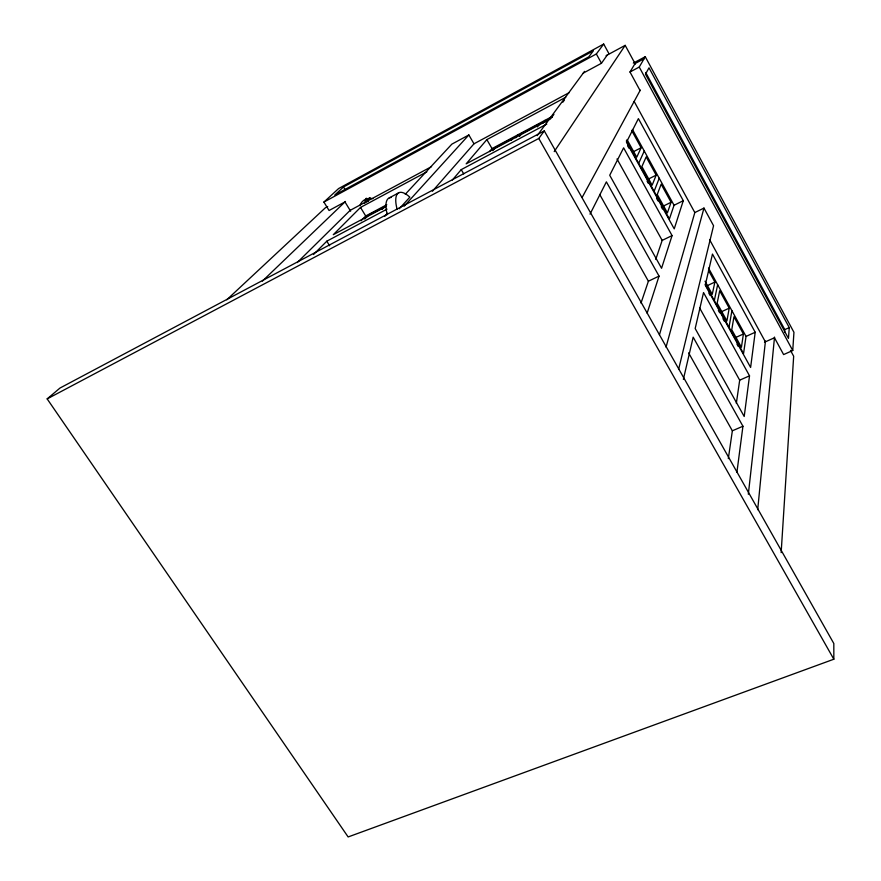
<?xml version="1.0" encoding="UTF-8"?>
<svg xmlns="http://www.w3.org/2000/svg" width="881" height="881" viewBox="0 0 881 881"><rect width="100%" height="100%" fill="white"/><g stroke="black" fill="none" stroke-linecap="round" stroke-linejoin="round"><path stroke-width="1.32" d="M781.15 552.607L793.671 356.232L790.488 350.374M764.499 342.235L774.476 337.753L783.616 354.58L792.746 350.517L793.946 332.302L645.266 56.714L633.318 63.113M789.266 327.611L788.462 338.403L645.487 74.191L649 67.815L789.266 327.611L784.795 329.626L784.575 332.335M757.704 509.692L774.531 337.082M748.332 494.241L765.457 341.09M736.901 472.414L742.936 426.239L693.171 337.17L683.37 379.348M749.522 375.824L744.203 416.493L695.175 328.536L703.534 292.558L749.522 375.824L739.688 380.185L736.34 403.322M755.204 332.258L750.612 367.443L705.252 285.147L712.465 254.08L755.204 332.258L746.031 336.421L743.542 353.589L705.296 284.189M728.323 458.638L732.353 430.809L688.601 352.852M743.41 333.998L741.417 347.268L731.759 329.725L733.961 316.797L743.41 333.998L735.393 337.643M729.005 327.203L731.913 310.696M729.226 308.152L726.913 320.915L717.156 303.207L719.689 290.796L729.226 308.152L721.198 311.874M714.326 300.564L717.652 284.717M708.478 270.379L714.898 282.063L712.255 294.309L705.031 281.193M678.579 369.48L713.566 225.734L703.974 208.081L694.823 212.574L659.44 334.857M666.036 347.191L703.974 208.081M647.128 313.195L659.043 276.105L606.381 181.86L590.028 214.149M672.071 235.59L661.565 268.264L609.718 175.264L623.616 147.843L672.071 235.59L662.171 240.403L655.761 259.388M683.282 200.692L674.229 228.862L626.468 142.204L638.406 118.616L683.282 200.692L674.053 205.262L669.395 219.039L626.336 140.905M640.994 303.097L648.394 281.215L659.043 276.105M671.08 202.267L667.402 212.883L657.248 194.448L661.157 184.206L671.08 202.267L663.008 206.264M654.12 191.309L659.23 178.259M656.18 175.132L652.149 185.186L641.897 166.575L646.169 156.906L656.18 175.132L648.108 179.206M638.681 163.304L644.264 150.992M631.655 130.476L641.137 147.744L636.743 157.214L627.03 139.583M582.176 197.388L640.3 90.104M640.069 90.534L629.992 72L639.243 67.055L645.266 56.714M629.992 72L635.058 63.564L644.088 58.73M554.215 151.609L625.18 45.349L635.344 64.093M583.244 73.123L601.459 63.278L607.229 55.074M47.167 398.895L538.787 138.449L544.293 130.895L833.822 643.526L833.833 659.219L348.138 836.95L47.167 398.895L59.996 388.036L544.293 130.895M551.484 117.669L553.918 114.354M562.86 102.163L564.49 99.949M546.176 122.437L548.599 119.144L552.222 117.206M537.179 135.641L584.532 71.372M350.627 211.209L344.978 201.914L329.076 210.504L323.911 202.068L596.349 53.972L603.694 44.05L608.947 53.675M542.718 123.406L545.02 120.312M537.399 126.886L539.624 123.935L521.783 133.449L519.427 136.467M515.837 137.733L518.336 134.551M511.321 140.2L512.918 138.174L495.331 147.556L492.798 150.662M489.561 151.587L492.027 148.592L552.079 116.545M452.36 180.021L461.237 169.626L546.782 124.078M565.734 97.273L486.852 139.605L466.17 163.844L550.669 118.781M432.406 191.254L473.978 143.812L569.071 92.703M404.137 206.198L468.857 134.958L473.978 143.812M399.269 208.742L409.841 197.179A29.778 10.814 62 0 0 397.144 209.359M384.766 216.319L387.563 213.312M405.271 194.272L451.854 144.143L468.857 134.958M382.156 209.315L384.821 206.506L368.379 215.272L364.712 219.072M361.045 220.812L365.714 215.988L386.792 204.744M313.493 254.532L326.807 241.196L387.012 209.138M426.845 171.817L360.516 207.42L333.282 234.698L386.473 206.33M366.166 201.749L369.844 198.06M297.238 262.549L350.12 210.372L431.558 166.608M262.373 281.116L345.473 201.441M226.78 299.793L325.32 207.828L327.699 206.528M343.513 186.959L334.813 195.009L588.783 56.869L593.342 50.845L343.513 186.959L345.407 190.065M323.911 202.068L338.612 188.556L603.694 44.05M606.117 55.679L625.18 45.349M389.325 197.851L399.038 192.653M633.054 151.895L641.137 147.744M706.859 285.851L714.898 282.063M732.353 430.809L742.936 426.239M326.807 241.196L329.615 245.755M360.516 207.42L365.714 215.988M461.237 169.626L463.725 173.887M486.852 139.605L492.027 148.592M538.787 138.449L833.833 659.219M599.686 194.437L648.394 281.215M617.008 158.954L662.171 240.403M699.668 308.02L739.688 380.185M627.624 145.817L628.924 148.173M647.083 181.123L648.383 183.457M656.73 198.621L658.019 200.934M661.213 206.727L662.49 209.05M708.831 293.109L710.152 295.509M718.367 310.42L719.678 312.788M722.96 318.724L724.27 321.102M736.945 344.108L738.245 346.464M632.426 129.441L674.053 205.262M708.489 268.022L746.031 336.421M596.349 53.972L601.459 63.278M634.155 101.436L694.823 212.574M709.668 239.775L765.369 341.839M645.707 72.495L784.795 329.626M639.243 67.055L792.746 350.517M359.922 205.581A12.466 11.321 43.7 0 1 372.872 198.632M364.976 202.982A12.312 11.211 43.9 0 1 366.298 198.203M364.26 203.159A9.966 9.052 43.7 0 1 368.434 200.923M367.542 201.705A9.856 8.964 43.9 0 1 369.8 197.619M387.277 214.59A29.701 10.99 62 0 1 391.054 197.509"/></g></svg>
